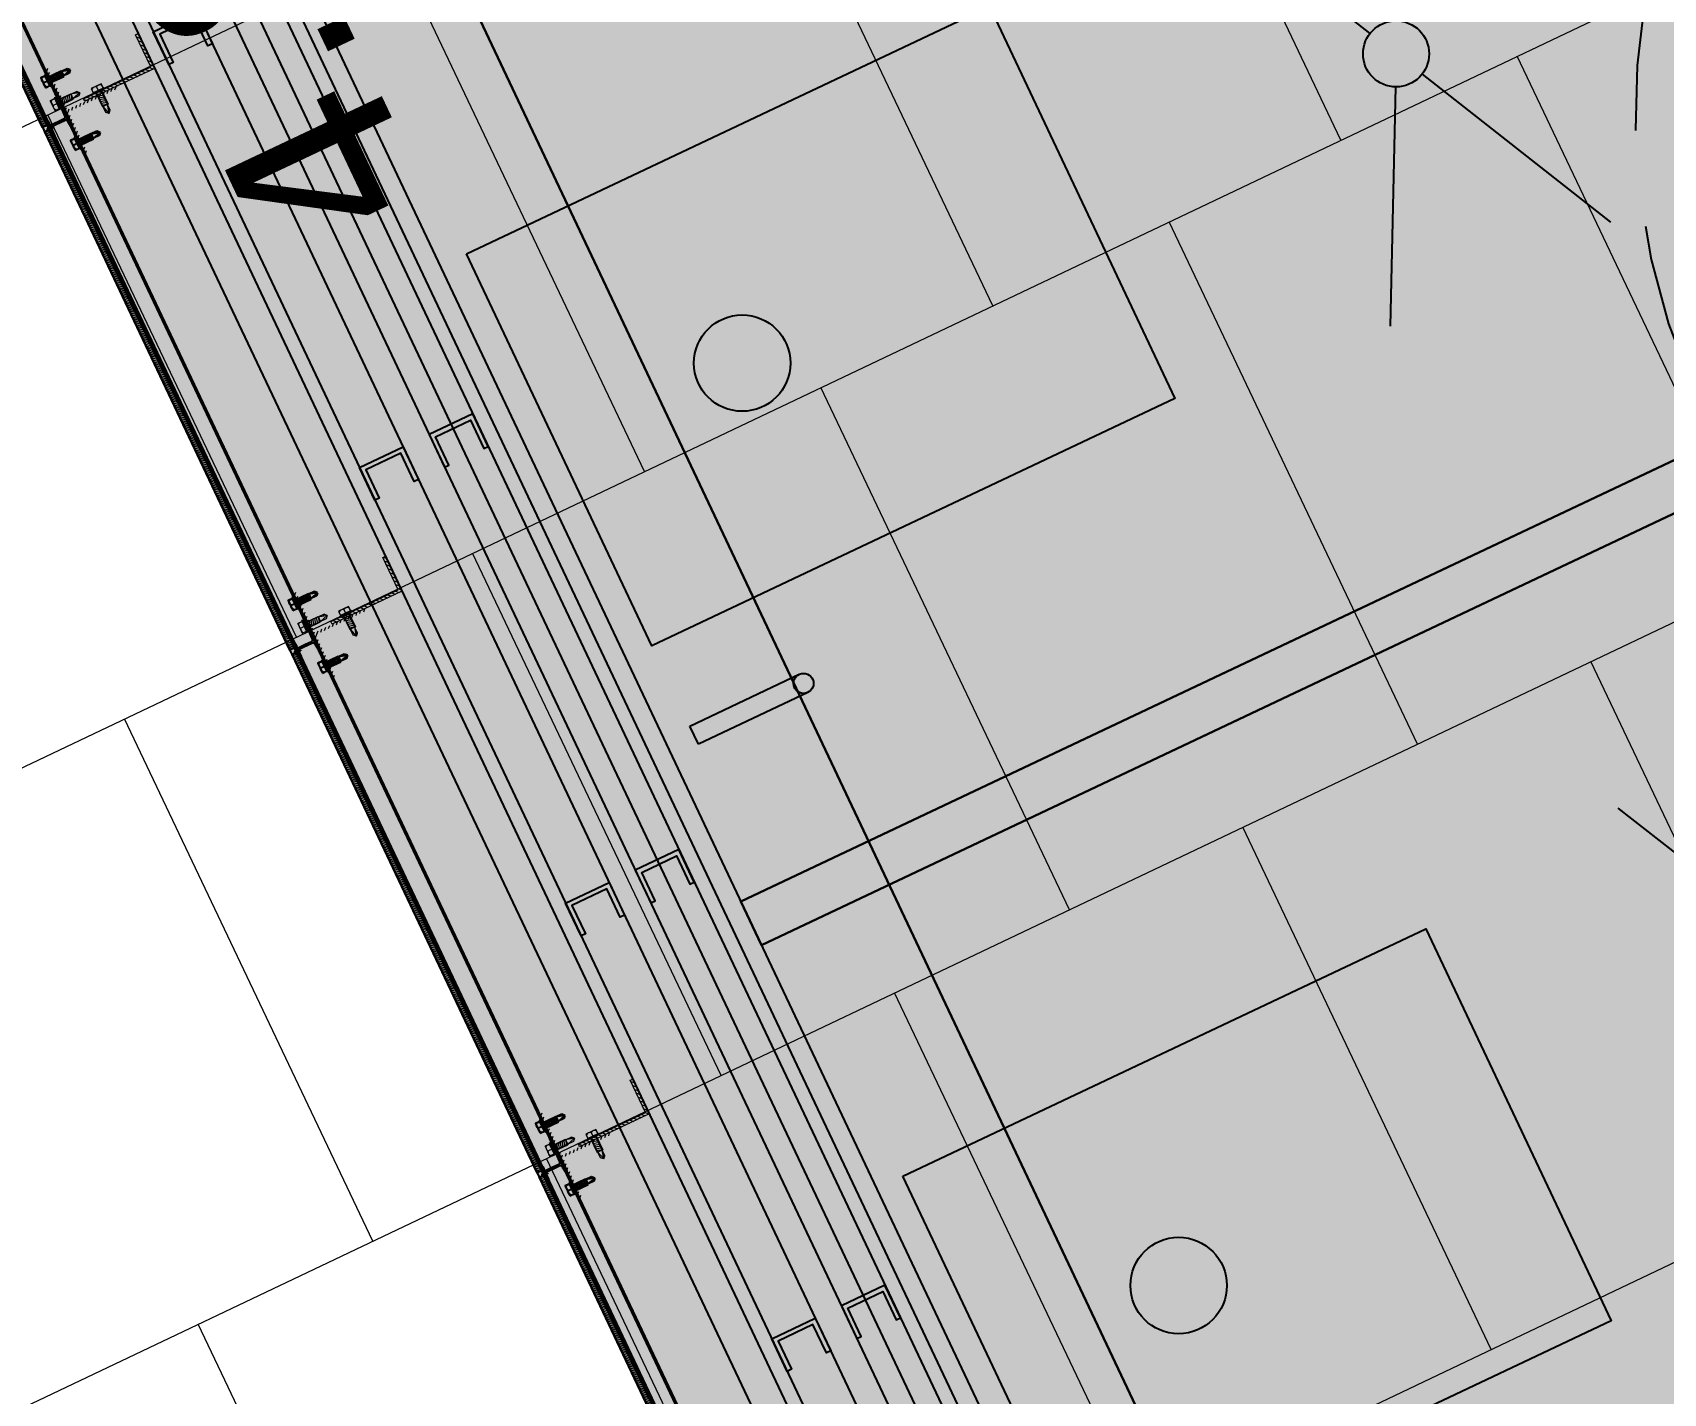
# Model space of a CAD drawing. Header units: metres. Extents: x 678805 to 1359287, y 2747329 to 5497370.
# Drawn here: x 679663.122 to 679664.813, y 2748562.29 to 2748563.702 of the extents above; entities that cross this region are included whole.
import ezdxf

# ---------------------------------------------------------------- set-up
doc = ezdxf.new("R2010")
doc.units = ezdxf.units.M
doc.linetypes.add('XREF_MON_BUILDINGS$0$DASHED2', pattern=[9.524999999999999, 6.35, -3.175])
doc.linetypes.add('XREF_MON_BUILDINGS$0$Hidden', pattern=[0.004, 0.002, -0.002])
for name, color, linetype in [('00_XREF_MON_HSC_PAVEMENT', 7, 'Continuous'), ('00_XREF_TWQ_BUILDINGS', 7, 'Continuous'), ('XREF_MON_BUILDINGS$0$00-Modulos DEFINIDOS', 7, 'Continuous'), ('XREF_MON_BUILDINGS$0$00-Modulos ROOFS', 2, 'Continuous'), ('XREF_MON_BUILDINGS$0$02-L-01_Structure t2', 7, 'Continuous'), ('XREF_MON_BUILDINGS$0$02-L-01_Struture aux', 4, 'Continuous'), ('XREF_MON_BUILDINGS$0$02-L-06_Doors & Windows', 6, 'Continuous'), ('XREF_MON_BUILDINGS$0$02-L-Insulation', 252, 'Continuous'), ('XREF_MON_BUILDINGS$0$02-L-INT Panel', 5, 'Continuous'), ('XREF_MON_BUILDINGS$0$02-L-panel', 5, 'Continuous'), ('XREF_MON_BUILDINGS$0$02-L-panel lines', 7, 'Continuous'), ('XREF_MON_BUILDINGS$0$02-L-Projection 2', 8, 'Continuous'), ('XREF_MON_BUILDINGS$0$02_L_Furniture', 7, 'Continuous'), ('XREF_MON_BUILDINGS$0$COTAUX', 7, 'Continuous')]:
    doc.layers.add(name, color=color, linetype=linetype)
doc.layers.add('XREF_MON_BUILDINGS$0$0-WIPEOUTS', color=7, linetype='Continuous', true_color=0xffffff)
doc.layers.add('XREF_MON_BUILDINGS$0$02-L-06_Walls HATCH 01', color=9, linetype='Continuous', true_color=0x808080)
doc.layers.add('XREF_MON_BUILDINGS$0$00_AUX', color=3, linetype='Continuous', plot=False)
for name, color, linetype, lineweight in [('XREF_MON_BUILDINGS$0$02-H-251', 251, 'Continuous', 0), ('XREF_MON_BUILDINGS$0$02-H-254', 254, 'Continuous', 0), ('XREF_MON_BUILDINGS$0$02-L-01_Structure L', 7, 'Continuous', 5), ('XREF_MON_BUILDINGS$0$02-L-01_Structure T', 8, 'Continuous', 5)]:
    doc.layers.add(name, color=color, linetype=linetype, lineweight=lineweight)
for name, color, linetype, lineweight, true_color in [('XREF_MON_BUILDINGS$0$02-KH-01 Water_Toilets', 7, 'Continuous', 30, 0x3877ff), ('XREF_MON_HSC_PAVEMENT$0$02-L-Joints-Paviment_07_Precast Concrete Blocks 60X40', 7, 'Continuous', 5, 0x999999), ('XREF_MON_HSC_PAVEMENT$0$03-TR-Pavement_07_Precast Concrete Blocks 60X40', 7, 'Continuous', 5, 0x999999)]:
    doc.layers.add(name, color=color, linetype=linetype, lineweight=lineweight, true_color=true_color)
doc.layers.get('XREF_MON_BUILDINGS$0$02-KH-01 Water_Toilets').off()
doc.styles.add('XREF_MON_BUILDINGS$0$E100', font='verdana.ttf', dxfattribs={"height": 0.18})
doc.linetypes.add('XREF_MON_BUILDINGS$0$BATTING', pattern='A,0.0001,-0.1,[134,ltypeshp.shx,S=0.1,R=0,X=-0.1,Y=0],-0.2,[134,ltypeshp.shx,S=0.1,R=180,X=0.1,Y=0],-0.1', length=0.4001)
doc.dimstyles.new('XREF_MON_BUILDINGS$0$E100', dxfattribs={"dimscale": 0.03, "dimtxt": 12, "dimasz": 0.5, "dimexe": 0.1, "dimexo": 1, "dimgap": 4, "dimtad": 1, "dimzin": 0, "dimdsep": 46, "dimtxsty": 'XREF_MON_BUILDINGS$0$E100', "dimblk1": 'XREF_MON_BUILDINGS$0$LINCOT200', "dimblk2": 'XREF_MON_BUILDINGS$0$LINCOT200', "dimsah": 1, "dimcen": 0.1, "dimdle": 0.1, "dimse1": 1, "dimse2": 1, "dimclrt": 256, "dimadec": 0, "dimazin": 0, "dimtfac": 0.01538461538461539, "dimtofl": 0, "dimtmove": 0, "dimatfit": 3, "dimldrblk": 'XREF_MON_BUILDINGS$0$LINCOT200', "dimfxl": 1, "dimtolj": 1, "dimtzin": 0, "dimarcsym": 0})

# ---------------------------------------------------------------- blocks, each defined once
blk = doc.blocks.new('XREF_MON_BUILDINGS$0$LINCOT200')
for p, q in [((0, -9.999961704014428), (0, 10.00003829598555)), ((3.694822225952521e-13, 3.829598557558711e-05), (10.00000000000051, 3.829598557558711e-05))]:
    blk.add_line(p, q)
at = {"const_width": 1.875}
blk.add_lwpolyline([(3.535533801624467, -3.535495714255788), (-3.535533950636761, 3.535572157214077)], dxfattribs=at)
at = {"layer": 'XREF_MON_BUILDINGS$0$COTAUX'}
blk.add_line((0, 0), (-1.249999999999915, 0), dxfattribs=at)
blk = doc.blocks.new('*D90')
at = {"layer": 'DEFPOINTS', "color": 0, "transparency": 16777216}
for p in [(119.6986085125246, -56.82058442011478), (120.1565622668715, -56.82058442011478), (119.6986085111276, -61.62058442039418)]:
    blk.add_point(p, dxfattribs=at)
at = {"layer": 'XREF_MON_BUILDINGS$0$00_AUX', "color": 0, "lineweight": -2, "transparency": 16777216}
blk.add_line((120.1565622668715, -61.60558442039406), (120.1565622668715, -56.83558442011466), dxfattribs=at)
at = {"layer": 'XREF_MON_BUILDINGS$0$00_AUX', "color": 0, "lineweight": -2, "transparency": 16777216, "xscale": 0.015, "yscale": 0.015, "zscale": 0.015}
for p, rotation in [((120.1565622668715, -56.82058442011466), 90.00000000000006), ((120.1565622668715, -61.62058442039406), 270.0000000000001)]:
    blk.add_blockref('XREF_MON_BUILDINGS$0$LINCOT200', p, dxfattribs=dict(at, rotation=rotation))
at = {"layer": 'XREF_MON_BUILDINGS$0$00_AUX', "transparency": 16777216, "insert": (119.9424521258373, -59.22058442025437), "char_height": 0.18, "attachment_point": 5, "rotation": 90.00000000000006, "style": 'XREF_MON_BUILDINGS$0$E100'}
blk.add_mtext('\\A1;4.80', dxfattribs=at)
blk = doc.blocks.new('XREF_MON_BUILDINGS$0$AUTORROSCANTE')
at = {"layer": 'XREF_MON_BUILDINGS$0$02-L-01_Structure t2', "color": 0}
for p, q in [((-31.20000000000002, 5.629165124598842), (-26.19999999999959, 5.62916512459816)), ((-31.19999999999999, -3.410605131648481e-13), (-26.19999999999976, 0)), ((-2.365309734828713, 2.5), (-25, 2.5)), ((0, 0), (-8.999999999999972, 2.5)), ((0, 0), (-3.600692283157343, -1.09366380576239)), ((0, 0), (-2.365309734828713, 2.5)), ((0, 0), (-2.365309734828713, -2.5)), ((-31.20000000000002, -5.629165124598899), (-26.19999999999948, -5.629165124599581)), ((-2.365309734828713, -2.5), (-25, -2.5)), ((-3.600692283157343, -1.09366380576239), (-2.365309734828713, -2.5))]:
    blk.add_line(p, q, dxfattribs=at)
at = {"layer": 'XREF_MON_BUILDINGS$0$02-L-01_Structure t2', "color": 253}
for p, q in [((-25, 3.149999999999977), (-8.999999999999943, 3.150000000000034)), ((-23.47427264461649, -3.14999999999992), (-25, 2.662522019210144)), ((-21.40651940967126, -3.14999999999992), (-23.06020473028568, 3.149999999999864)), ((-19.338766174726, -3.14999999999992), (-20.99245149534045, 3.14999999999992)), ((-17.27101293978083, -3.14999999999992), (-18.92469826039516, 3.150000000000034)), ((-15.20325970483566, -3.14999999999992), (-16.85694502544993, 3.150000000000034)), ((-13.1355064698904, -3.14999999999992), (-14.78919179050473, 3.149999999999977)), ((-11.06775323494514, -3.14999999999992), (-12.72143855555953, 3.149999999999977)), ((-9, -3.14999999999992), (-10.65368532061433, 3.150000000000034)), ((-9, -3.14999999999992), (-8.999999999999972, 3.150000000000034)), ((-25, -3.149999999999977), (-9, -3.149999999999977)), ((-3.600692283157343, -1.09366380576239), (-9, -2.5))]:
    blk.add_line(p, q, dxfattribs=at)
at = {"layer": 'XREF_MON_BUILDINGS$0$02-L-01_Structure t2', "color": 0}
for points in [[(-31.20000000000002, 5.629165124598842), (-26.19999999999996, 5.629165124598842), (-26.19999999999996, -5.629165124599581), (-31.20000000000002, -5.629165124599581)], [(-26.19999999999951, 6.5), (-25, 6.5), (-25, -6.500000000000057), (-26.19999999999951, -6.500000000000057)]]:
    blk.add_lwpolyline(points, close=True, dxfattribs=at)
for centre, start, end in [((-26.98608579049073, 2.367525475711773), 129.2840388374925, 214.1828116507075), ((-26.98608579049073, -2.366719793068796), 145.8304296466695, 230.7332658614822)]:
    blk.add_arc(centre, 4.213914209509284, start, end, dxfattribs=at)
blk = doc.blocks.new('XREF_MON_BUILDINGS$0$ULMA_Montante VV')
at = {"layer": 'XREF_MON_BUILDINGS$0$02-H-251', "ltscale": 125}
h = blk.add_hatch(dxfattribs=at)
h.set_pattern_fill('ANSI31', color=256, scale=0.001, angle=450, style=0)
h.set_pattern_definition([(134.9999999999999, (-0.05125000000043656, -0.00250000000005457), (-0.002245064030267289, -0.002245064030267287), [])])
edge = h.paths.add_edge_path()
edge.add_line((-0.05095000000073924, -0.00250000000005457), (0.04844999999841093, -0.00250000000005457))
edge.add_arc((0.04844999999841093, -0.002200000000129876), 0.0003, 270, 360)
edge.add_line((0.04874999999992724, -0.002200000000129876), (0.04874999999992724, -0.0003000000001520675))
edge.add_arc((0.04844999999841093, -0.0003000000001520675), 0.0003, 0, 90)
edge.add_line((0.04844999999841093, 0), (0, 0))
edge.add_line((0, 0), (0, 0.05719999999996617))
edge.add_arc((-0.0003000000015163096, 0.05719999999996617), 0.0003, 0, 90)
edge.add_line((-0.0003000000015163096, 0.05749999999989086), (-0.002200000000811997, 0.05749999999989086))
edge.add_arc((-0.002200000000811997, 0.05719999999996617), 0.0003, 90, 180)
edge.add_line((-0.002500000000509317, 0.05719999999996617), (-0.002500000000509317, 0))
edge.add_line((-0.002500000000509317, 0), (-0.05095000000073924, 0))
edge.add_arc((-0.05095000000073924, -0.0003000000001520675), 0.0003, 90, 180)
edge.add_line((-0.05125000000043656, -0.0003000000001520675), (-0.05125000000043656, -0.002200000000129876))
edge.add_arc((-0.05095000000073924, -0.002200000000129876), 0.0003, 180, 270)
blk = doc.blocks.new('XREF_MON_BUILDINGS$0$ULMA_Autotaladrante')
at = {"layer": 'XREF_MON_BUILDINGS$0$02-L-01_Structure T', "color": 252}
for p, q in [((-0.02500000000509317, 2.273736754432321e-13), (-0.02263469026956955, 0.00250000000005457)), ((-0.02500000000509317, 2.273736754432321e-13), (-0.01600000000325963, 0.00250000000005457)), ((-0.02500000000509317, 2.273736754432321e-13), (-0.02263469026956955, -0.002499999999599822)), ((-0.02500000000509317, 2.273736754432321e-13), (-0.02139930772136722, -0.001093663805477263)), ((-0.02263469026956955, 0.00250000000005457), (0, 0.00250000000005457)), ((0, 0.003150000000232467), (-0.01600000000325963, 0.003150000000232467)), ((-0.01600000000325963, -0.003149999999777719), (-0.01600000000325963, 0.003150000000232467)), ((-0.01600000000325963, -0.003149999999777719), (-0.01434631468237058, 0.003150000000232467)), ((-0.01393224676803584, -0.003149999999777719), (-0.01227856144714679, 0.003150000000232467)), ((-0.0118644935323573, -0.003149999999777719), (-0.01021080821146825, 0.003150000000232467)), ((-0.00979674029713351, -0.003149999999777719), (-0.008143054976244457, 0.003150000000232467)), ((-0.00772898706190972, -0.003149999999777719), (-0.006075301741020667, 0.003150000000232467)), ((-0.005661233826231182, -0.003149999999777719), (-0.004007548505342129, 0.003150000000232467)), ((-0.003593480591007392, -0.003149999999777719), (-0.001939795270118339, 0.003150000000232467)), ((-0.001525727355783602, -0.003149999999777719), (0, 0.002662522019363678)), ((0.006200000001172157, 0.005629165124673818), (0.001200000000153523, 0.005629165124673818)), ((0.006200000001172157, 2.273736754432321e-13), (0.001200000000153523, 2.273736754432321e-13)), ((-0.02139930772136722, -0.001093663805477263), (-0.02263469026956955, -0.002499999999599822)), ((-0.02263469026956955, -0.002499999999599822), (0, -0.002499999999599822)), ((-0.02139930772136722, -0.001093663805477263), (-0.01600000000325963, -0.002499999999599822)), ((0, -0.003149999999777719), (-0.01600000000325963, -0.003149999999777719)), ((0.006200000001172157, -0.005629165124219071), (0.001200000000153523, -0.005629165124219071))]:
    blk.add_line(p, q, dxfattribs=at)
for points in [[(0.001200000000153523, 0.006499999999959982), (0, 0.006499999999959982), (0, -0.006499999999732609), (0.001200000000153523, -0.006499999999732609)], [(0.006200000001172157, 0.005629165124673818), (0.001200000000153523, 0.005629165124673818), (0.001200000000153523, -0.005629165124219071), (0.006200000001172157, -0.005629165124219071)]]:
    blk.add_lwpolyline(points, close=True, dxfattribs=at)
for centre, start, end in [((0.001986085791031655, 0.002367525475847287), 325.8171883654993, 50.71596115511253), ((0.001986085791031655, -0.002366719792689764), 309.2667341381091, 34.16957033823044)]:
    blk.add_arc(centre, 0.004213914210367771, start, end, dxfattribs=at)
blk = doc.blocks.new('XREF_MON_BUILDINGS$0$ULMA_Escuadra40x80_Seccion')
at = {"layer": 'XREF_MON_BUILDINGS$0$02-H-251', "ltscale": 125}
h = blk.add_hatch(dxfattribs=at)
h.set_pattern_fill('ANSI31', color=256, scale=0.001, angle=360, style=0)
h.set_pattern_definition([(45, (0, 0), (-0.002245064030267288, 0.002245064030267289), [])])
h.paths.add_polyline_path([(0, 0.0799999999994725), (0.002999999989697244, 0.0799999999994725), (0.002999999989697244, 0.002999999999701686), (0.03999999999359716, 0.002999999999701686), (0.03999999999359716, 0), (0, 0)])
at = {"layer": 'XREF_MON_BUILDINGS$0$02-L-01_Structure L', "linetype": 'Continuous'}
blk.add_lwpolyline([(0, 0.0799999999994725), (0.002999999989697244, 0.0799999999994725), (0.002999999989697244, 0.002999999999701686), (0.03999999999359716, 0.002999999999701686), (0.03999999999359716, 0), (0, 0)], close=True, dxfattribs=at)
blk = doc.blocks.new('XREF_MON_BUILDINGS$0$Door 70cm')
at = {"layer": 'XREF_MON_BUILDINGS$0$02-L-06_Doors & Windows', "linetype": 'Continuous'}
blk.add_lwpolyline([(-150.6701453510832, -157.4291121601533), (-150.6701453510832, -158.1291121601533), (-150.6401453510832, -158.1291121601533), (-150.6401453510832, -157.4291121601533), (-150.6701453510832, -157.4291121601533)], dxfattribs=at)
at = {"layer": 'XREF_MON_BUILDINGS$0$02-L-06_Doors & Windows', "color": 8, "linetype": 'Continuous'}
blk.add_lwpolyline([(-150.6401453510832, -158.1291121601533), (-149.9551453510832, -158.1291121601533)], dxfattribs=at)
at = {"layer": 'XREF_MON_BUILDINGS$0$02-L-Projection 2', "linetype": 'XREF_MON_BUILDINGS$0$DASHED2', "ltscale": 0.02}
blk.add_arc((-150.6595386816637, -158.1333921167722), 0.7044063331592858, 0.3481299756714386, 88.42236453440704, dxfattribs=at)
blk = doc.blocks.new('XREF_MON_BUILDINGS$0$desague')
at = {"linetype": 'Continuous'}
for p, q in [((-0.04090263425324991, 0.02045131712662318), (-0.3371916059736151, 0.1685958029868022)), ((0.04090263425324991, 0.02045131712662318), (0.3371916059736151, 0.1685958029868022)), ((-0.04090263425324991, -0.02045131712662318), (-0.3371916059736151, -0.1685958029868022)), ((0.04090263425324991, -0.02045131712662318), (0.3371916059736151, -0.1685958029868022))]:
    blk.add_line(p, q, dxfattribs=at)
blk.add_circle((0, 0), 0.04573053532453741, dxfattribs=at)
blk = doc.blocks.new('XREF_MON_BUILDINGS$0$A$C56BF4A3E')
at = {"layer": 'XREF_MON_BUILDINGS$0$02-H-251', "linetype": 'XREF_MON_BUILDINGS$0$Hidden', "ltscale": 125}
h = blk.add_hatch(dxfattribs=at)
h.set_pattern_fill('ANSI31', color=256, scale=0.001, angle=540, style=0)
h.set_pattern_definition([(225, (257.9577627696839, 176.9276109414592), (0.002245064030267287, -0.002245064030267289), [])])
edge = h.paths.add_edge_path()
edge.add_line((1.23093284191317, 4.79246847228481), (1.228932841913217, 4.79246847228481))
edge.add_line((1.228932841913217, 4.79246847228481), (1.222061347281066, 4.792713882807249))
edge.add_line((1.222061347281066, 4.792713882807249), (1.221182514262079, 4.793657966255552))
edge.add_arc((1.220962929688437, 4.793453558293578), 0.0003, 402.95, 492.9500000000114)
edge.add_line((1.220758521726236, 4.79367314286722), (1.219814251757395, 4.792794136218646))
edge.add_line((1.219814251757395, 4.792794136218646), (1.21806393322198, 4.792856647595755))
edge.add_line((1.21806393322198, 4.792856647595755), (1.2171850641795, 4.793800769742148))
edge.add_arc((1.21696547960563, 4.793596361779265), 0.0003, 402.9500000000148, 492.9500000000114)
edge.add_line((1.216761071643429, 4.793815946352908), (1.215816762970132, 4.79293690367561))
edge.add_line((1.215816762970132, 4.79293690367561), (1.202861458852237, 4.793399593108944))
edge.add_arc((1.20293284191315, 4.795398318817234), 0.002, 540, 627.9545915111137, ccw=False)
edge.add_line((1.200932841913197, 4.795398318817234), (1.200932841913197, 4.802127673297065))
edge.add_line((1.200932841913197, 4.802127673297065), (1.200932841913197, 4.811468472285043))
edge.add_line((1.200932841913197, 4.811468472285043), (1.206082841913155, 4.811468472285043))
edge.add_line((1.206082841913155, 4.811468472285043), (1.206082841913155, 4.812468472285246))
edge.add_line((1.206082841913155, 4.812468472285246), (1.200765448070694, 4.812468472285246))
edge.add_arc((1.200765448070694, 4.812768472284944), 0.0003, 209.9999999999957, 270, ccw=False)
edge.add_line((1.200505640449489, 4.812618472285095), (1.198842649534424, 4.815498857042286))
edge.add_arc((1.198582841913218, 4.815348857042437), 0.0003, 390.0000000000144, 569.9999999999957)
edge.add_line((1.198323034292013, 4.815198857042589), (1.19963961504585, 4.812918472284792))
edge.add_arc((1.199379807424645, 4.812768472284944), 0.0003, 270, 389.9999999999957, ccw=False)
edge.add_line((1.199379807424645, 4.812468472285246), (1.191632841913258, 4.812468472285246))
edge.add_line((1.191632841913258, 4.812468472285246), (1.191632841913258, 4.811468472285043))
edge.add_line((1.191632841913258, 4.811468472285043), (1.197632841913116, 4.811468472285043))
edge.add_line((1.197632841913116, 4.811468472285043), (1.197632841913116, 4.809718472284686))
edge.add_arc((1.197882841913167, 4.809718472284686), 0.0002500000000000272, 540, 720)
edge.add_line((1.198132841913218, 4.809718472284686), (1.198132841913218, 4.811468472285043))
edge.add_line((1.198132841913218, 4.811468472285043), (1.199132841913194, 4.811468472285043))
edge.add_line((1.199132841913194, 4.811468472285043), (1.199132841913194, 4.795224049443306))
edge.add_arc((1.197132841913241, 4.795224049443306), 0.002, 277.44741685019784, 360, ccw=False)
edge.add_line((1.197392074392734, 4.793240920975251), (1.191482841913182, 4.79246847228481))
edge.add_line((1.191482841913182, 4.79246847228481), (1.191482841913182, 4.790668472284807))
edge.add_line((1.191482841913182, 4.790668472284807), (1.23093284191317, 4.790668472284807))
edge.add_line((1.23093284191317, 4.790668472284807), (1.23093284191317, 4.79246847228481))
h = blk.add_hatch(dxfattribs=at)
h.set_pattern_fill('ANSI31', color=256, scale=0.001, angle=540, style=0)
h.set_pattern_definition([(225, (258.5577627696838, 176.9276109414592), (0.002245064030267287, -0.002245064030267289), [])])
edge = h.paths.add_edge_path()
edge.add_line((1.830932841913167, 4.79246847228481), (1.828932841913215, 4.79246847228481))
edge.add_line((1.828932841913215, 4.79246847228481), (1.822061347281064, 4.792713882807249))
edge.add_line((1.822061347281064, 4.792713882807249), (1.821182514262077, 4.793657966255552))
edge.add_arc((1.820962929688434, 4.793453558293578), 0.0003, 402.95, 492.9500000000114)
edge.add_line((1.820758521726233, 4.79367314286722), (1.819814251757393, 4.792794136218646))
edge.add_line((1.819814251757393, 4.792794136218646), (1.818063933221978, 4.792856647595755))
edge.add_line((1.818063933221978, 4.792856647595755), (1.817185064179498, 4.793800769742148))
edge.add_arc((1.816965479605628, 4.793596361779265), 0.0003, 402.9500000000148, 492.9500000000114)
edge.add_line((1.816761071643427, 4.793815946352908), (1.81581676297013, 4.79293690367561))
edge.add_line((1.81581676297013, 4.79293690367561), (1.802861458852234, 4.793399593108944))
edge.add_arc((1.802932841913147, 4.795398318817234), 0.002, 540, 627.9545915111137, ccw=False)
edge.add_line((1.800932841913195, 4.795398318817234), (1.800932841913195, 4.802127673297065))
edge.add_line((1.800932841913195, 4.802127673297065), (1.800932841913195, 4.811468472285043))
edge.add_line((1.800932841913195, 4.811468472285043), (1.806082841913152, 4.811468472285043))
edge.add_line((1.806082841913152, 4.811468472285043), (1.806082841913152, 4.812468472285246))
edge.add_line((1.806082841913152, 4.812468472285246), (1.800765448070692, 4.812468472285246))
edge.add_arc((1.800765448070692, 4.812768472284944), 0.0003, 209.9999999999957, 270, ccw=False)
edge.add_line((1.800505640449487, 4.812618472285095), (1.798842649534421, 4.815498857042286))
edge.add_arc((1.798582841913216, 4.815348857042437), 0.0003, 390.0000000000144, 569.9999999999957)
edge.add_line((1.798323034292011, 4.815198857042589), (1.799639615045848, 4.812918472284792))
edge.add_arc((1.799379807424643, 4.812768472284944), 0.0003, 270, 389.9999999999957, ccw=False)
edge.add_line((1.799379807424643, 4.812468472285246), (1.791632841913255, 4.812468472285246))
edge.add_line((1.791632841913255, 4.812468472285246), (1.791632841913255, 4.811468472285043))
edge.add_line((1.791632841913255, 4.811468472285043), (1.797632841913114, 4.811468472285043))
edge.add_line((1.797632841913114, 4.811468472285043), (1.797632841913114, 4.809718472284686))
edge.add_arc((1.797882841913164, 4.809718472284686), 0.0002500000000000272, 540, 720)
edge.add_line((1.798132841913215, 4.809718472284686), (1.798132841913215, 4.811468472285043))
edge.add_line((1.798132841913215, 4.811468472285043), (1.799132841913192, 4.811468472285043))
edge.add_line((1.799132841913192, 4.811468472285043), (1.799132841913192, 4.795224049443306))
edge.add_arc((1.797132841913239, 4.795224049443306), 0.002, 277.44741685019784, 360, ccw=False)
edge.add_line((1.797392074392732, 4.793240920975251), (1.791482841913179, 4.79246847228481))
edge.add_line((1.791482841913179, 4.79246847228481), (1.791482841913179, 4.790668472284807))
edge.add_line((1.791482841913179, 4.790668472284807), (1.830932841913167, 4.790668472284807))
edge.add_line((1.830932841913167, 4.790668472284807), (1.830932841913167, 4.79246847228481))
h = blk.add_hatch(dxfattribs=at)
h.set_pattern_fill('ANSI31', color=256, scale=0.001, angle=540, style=0)
h.set_pattern_definition([(225, (259.1577627696839, 176.9276109414592), (0.002245064030267287, -0.002245064030267289), [])])
edge = h.paths.add_edge_path()
edge.add_line((2.430932841913169, 4.79246847228481), (2.428932841913216, 4.79246847228481))
edge.add_line((2.428932841913216, 4.79246847228481), (2.422061347281065, 4.792713882807249))
edge.add_line((2.422061347281065, 4.792713882807249), (2.421182514262078, 4.793657966255552))
edge.add_arc((2.420962929688436, 4.793453558293578), 0.0003, 402.95, 492.9500000000114)
edge.add_line((2.420758521726235, 4.79367314286722), (2.419814251757394, 4.792794136218646))
edge.add_line((2.419814251757394, 4.792794136218646), (2.41806393322198, 4.792856647595755))
edge.add_line((2.41806393322198, 4.792856647595755), (2.417185064179499, 4.793800769742148))
edge.add_arc((2.416965479605629, 4.793596361779265), 0.0003, 402.9500000000148, 492.9500000000114)
edge.add_line((2.416761071643428, 4.793815946352908), (2.415816762970131, 4.79293690367561))
edge.add_line((2.415816762970131, 4.79293690367561), (2.402861458852236, 4.793399593108944))
edge.add_arc((2.402932841913149, 4.795398318817234), 0.002, 540, 627.9545915111137, ccw=False)
edge.add_line((2.400932841913196, 4.795398318817234), (2.400932841913196, 4.802127673297065))
edge.add_line((2.400932841913196, 4.802127673297065), (2.400932841913196, 4.811468472285043))
edge.add_line((2.400932841913196, 4.811468472285043), (2.406082841913154, 4.811468472285043))
edge.add_line((2.406082841913154, 4.811468472285043), (2.406082841913154, 4.812468472285246))
edge.add_line((2.406082841913154, 4.812468472285246), (2.400765448070693, 4.812468472285246))
edge.add_arc((2.400765448070693, 4.812768472284944), 0.0003, 209.9999999999957, 270, ccw=False)
edge.add_line((2.400505640449488, 4.812618472285095), (2.398842649534423, 4.815498857042286))
edge.add_arc((2.398582841913218, 4.815348857042437), 0.0003, 390.0000000000144, 569.9999999999957)
edge.add_line((2.398323034292012, 4.815198857042589), (2.399639615045849, 4.812918472284792))
edge.add_arc((2.399379807424644, 4.812768472284944), 0.0003, 270, 389.9999999999957, ccw=False)
edge.add_line((2.399379807424644, 4.812468472285246), (2.391632841913257, 4.812468472285246))
edge.add_line((2.391632841913257, 4.812468472285246), (2.391632841913257, 4.811468472285043))
edge.add_line((2.391632841913257, 4.811468472285043), (2.397632841913115, 4.811468472285043))
edge.add_line((2.397632841913115, 4.811468472285043), (2.397632841913115, 4.809718472284686))
edge.add_arc((2.397882841913166, 4.809718472284686), 0.0002500000000000272, 540, 720)
edge.add_line((2.398132841913217, 4.809718472284686), (2.398132841913217, 4.811468472285043))
edge.add_line((2.398132841913217, 4.811468472285043), (2.399132841913193, 4.811468472285043))
edge.add_line((2.399132841913193, 4.811468472285043), (2.399132841913193, 4.795224049443306))
edge.add_arc((2.39713284191324, 4.795224049443306), 0.002, 277.44741685019784, 360, ccw=False)
edge.add_line((2.397392074392734, 4.793240920975251), (2.391482841913181, 4.79246847228481))
edge.add_line((2.391482841913181, 4.79246847228481), (2.391482841913181, 4.790668472284807))
edge.add_line((2.391482841913181, 4.790668472284807), (2.430932841913169, 4.790668472284807))
edge.add_line((2.430932841913169, 4.790668472284807), (2.430932841913169, 4.79246847228481))
at = {"layer": 'XREF_MON_BUILDINGS$0$02-H-254', "ltscale": 125}
h = blk.add_hatch(dxfattribs=at)
h.set_pattern_fill('ANSI31', color=256, scale=0.0005, angle=180, style=0)
h.set_pattern_definition([(225, (258.1005209842195, 176.8003073921452), (0.001122532015133644, -0.001122532015133644), [])])
h.paths.add_polyline_path([(1.197432841893644, 4.81936208958404), (0.6025633784379067, 4.81936208958404), (0.6025633784379067, 4.814429901417988), (1.197432841893644, 4.814431629555948)])
h = blk.add_hatch(dxfattribs=at)
h.set_pattern_fill('ANSI31', color=256, scale=0.0005, angle=180, style=0)
h.set_pattern_definition([(225, (258.7005209842195, 176.8003073921452), (0.001122532015133644, -0.001122532015133644), [])])
h.paths.add_polyline_path([(1.797432841893642, 4.81936208958404), (1.202563378437908, 4.81936208958404), (1.202563378437908, 4.814429901417988), (1.797432841893642, 4.814431629555948)])
h = blk.add_hatch(dxfattribs=at)
h.set_pattern_fill('ANSI31', color=256, scale=0.0005, angle=180, style=0)
h.set_pattern_definition([(225, (259.3005209842195, 176.8003073921452), (0.001122532015133644, -0.001122532015133644), [])])
h.paths.add_polyline_path([(2.397432841893643, 4.81936208958404), (1.802563378437906, 4.81936208958404), (1.802563378437906, 4.814429901417988), (2.397432841893643, 4.814431629555948)])
h = blk.add_hatch(dxfattribs=at)
h.set_pattern_fill('ANSI31', color=256, scale=0.0005, angle=180, style=0)
h.set_pattern_definition([(225, (259.9005209842195, 176.8003073921452), (0.001122532015133644, -0.001122532015133644), [])])
h.paths.add_polyline_path([(2.997432841893644, 4.81936208958404), (2.402563378437907, 4.81936208958404), (2.402563378437907, 4.814429901417988), (2.997432841893644, 4.814431629555948)])
at = {"layer": 'XREF_MON_BUILDINGS$0$02-L-06_Walls HATCH 01', "linetype": 'Continuous'}
h = blk.add_hatch(color=256, dxfattribs=at)
h.dxf.hatch_style = 1
h.paths.add_polyline_path([(1.366862198337767, 4.508097383963928), (1.316862198403978, 4.508097383963928), (1.316881947270641, 2.687228915221262), (1.316851940939266, 2.687202552530557), (1.316833487194438, 2.637153174536003), (1.316902999208551, 2.637179537582178), (1.366881947060239, 2.637130482305714)])
h = blk.add_hatch(color=256, dxfattribs=at)
h.dxf.hatch_style = 1
h.paths.add_polyline_path([(1.316862198403978, 4.508097383963928), (1.366862198337767, 4.508097383963928), (1.366842449471104, 2.687228915221262), (1.366872455799845, 2.687202802122464), (1.366890909544672, 2.637153424127909), (1.366821397533194, 2.637179537582178), (1.316842449681506, 2.637130482305714)])
at = {"linetype": 'Continuous'}
for p, q in [((1.533263555415488, 4.35245763025771), (1.533263555415488, 4.477907246932674)), ((1.533263555415488, 4.477907246932674), (1.554016146051124, 4.477907246932674)), ((1.554016146051124, 4.477907246932674), (1.554016146051124, 4.35245763025771))]:
    blk.add_line(p, q, dxfattribs=at)
blk.add_circle((1.543639850733307, 4.35245763025771), 0.01037629531781798, dxfattribs=at)
at = {"layer": 'XREF_MON_BUILDINGS$0$02-L-01_Struture aux', "linetype": 'XREF_MON_BUILDINGS$0$Hidden'}
for p, q in [((1.191632841913258, 4.811468472285043), (1.191632841913258, 4.812468472285246)), ((1.199379807424645, 4.812468472285246), (1.191632841913258, 4.812468472285246)), ((1.197432841913109, 4.811468472285043), (1.191632841913258, 4.811468472285043)), ((1.197432841913166, 4.809718472284686), (1.197432841913109, 4.811468472285043)), ((1.199132841913194, 4.811468472285043), (1.197932841913211, 4.811468472285043)), ((1.197932841913211, 4.809718472284686), (1.197932841913211, 4.811468472285043)), ((1.198323034292013, 4.815198857042589), (1.19963961504585, 4.812918472284792)), ((1.198842649534424, 4.815498857042286), (1.200505640449489, 4.812618472285095)), ((1.199132841913194, 4.795224049443306), (1.199132841913194, 4.811468472285043)), ((1.206082841913155, 4.812468472285246), (1.200765448070694, 4.812468472285246)), ((1.200932841913197, 4.802127673297065), (1.200932841913197, 4.811468472285043)), ((1.206082841913155, 4.811468472285043), (1.200932841913197, 4.811468472285043)), ((1.206082841913155, 4.811468472285043), (1.206082841913155, 4.812468472285246)), ((1.791632841913255, 4.811468472285043), (1.791632841913255, 4.812468472285246)), ((1.799379807424643, 4.812468472285246), (1.791632841913255, 4.812468472285246)), ((1.797432841913107, 4.811468472285043), (1.791632841913255, 4.811468472285043)), ((1.797432841913164, 4.809718472284686), (1.797432841913107, 4.811468472285043)), ((1.799132841913192, 4.811468472285043), (1.797932841913209, 4.811468472285043)), ((1.797932841913209, 4.809718472284686), (1.797932841913209, 4.811468472285043)), ((1.798323034292011, 4.815198857042589), (1.799639615045848, 4.812918472284792)), ((1.798842649534421, 4.815498857042286), (1.800505640449487, 4.812618472285095)), ((1.799132841913192, 4.795224049443306), (1.799132841913192, 4.811468472285043)), ((1.806082841913152, 4.812468472285246), (1.800765448070692, 4.812468472285246)), ((1.800932841913195, 4.802127673297065), (1.800932841913195, 4.811468472285043)), ((1.806082841913152, 4.811468472285043), (1.800932841913195, 4.811468472285043)), ((1.806082841913152, 4.811468472285043), (1.806082841913152, 4.812468472285246)), ((2.391632841913257, 4.811468472285043), (2.391632841913257, 4.812468472285246)), ((2.399379807424644, 4.812468472285246), (2.391632841913257, 4.812468472285246)), ((2.397432841913108, 4.811468472285043), (2.391632841913257, 4.811468472285043)), ((2.397432841913165, 4.809718472284686), (2.397432841913108, 4.811468472285043)), ((2.399132841913193, 4.811468472285043), (2.39793284191321, 4.811468472285043)), ((2.39793284191321, 4.809718472284686), (2.39793284191321, 4.811468472285043)), ((2.398323034292012, 4.815198857042589), (2.399639615045849, 4.812918472284792)), ((2.398842649534423, 4.815498857042286), (2.400505640449488, 4.812618472285095)), ((2.399132841913193, 4.795224049443306), (2.399132841913193, 4.811468472285043)), ((2.406082841913154, 4.812468472285246), (2.400765448070693, 4.812468472285246)), ((2.400932841913196, 4.802127673297065), (2.400932841913196, 4.811468472285043)), ((2.406082841913154, 4.811468472285043), (2.400932841913196, 4.811468472285043)), ((2.406082841913154, 4.811468472285043), (2.406082841913154, 4.812468472285246)), ((1.197392074392734, 4.793240920975251), (1.191482841913182, 4.79246847228481)), ((1.191482841913182, 4.790668472284807), (1.191482841913182, 4.79246847228481)), ((1.23093284191317, 4.790668472284807), (1.191482841913182, 4.790668472284807)), ((1.200932841913197, 4.795398318817234), (1.200932841913197, 4.802127673297065)), ((1.202861458852237, 4.793399593108944), (1.215816762970132, 4.79293690367561)), ((1.216761071643429, 4.793815946352908), (1.215816762970132, 4.79293690367561)), ((1.2171850641795, 4.793800769742148), (1.21806393322198, 4.792856647595755)), ((1.21806393322198, 4.792856647595755), (1.219814251757395, 4.792794136218646)), ((1.220758521726236, 4.79367314286722), (1.219814251757395, 4.792794136218646)), ((1.221182514262079, 4.793657966255552), (1.222061347281066, 4.792713882807249)), ((1.222061347281066, 4.792713882807249), (1.228932841913217, 4.79246847228481)), ((1.229682841913142, 4.79246847228481), (1.228932841913217, 4.79246847228481)), ((1.23093284191317, 4.79246847228481), (1.228932841913217, 4.79246847228481)), ((1.23093284191317, 4.790668472284807), (1.23093284191317, 4.79246847228481)), ((1.797392074392732, 4.793240920975251), (1.791482841913179, 4.79246847228481)), ((1.791482841913179, 4.790668472284807), (1.791482841913179, 4.79246847228481)), ((1.830932841913167, 4.790668472284807), (1.791482841913179, 4.790668472284807)), ((1.800932841913195, 4.795398318817234), (1.800932841913195, 4.802127673297065)), ((1.802861458852234, 4.793399593108944), (1.81581676297013, 4.79293690367561)), ((1.816761071643427, 4.793815946352908), (1.81581676297013, 4.79293690367561)), ((1.817185064179498, 4.793800769742148), (1.818063933221978, 4.792856647595755)), ((1.818063933221978, 4.792856647595755), (1.819814251757393, 4.792794136218646)), ((1.820758521726233, 4.79367314286722), (1.819814251757393, 4.792794136218646)), ((1.821182514262077, 4.793657966255552), (1.822061347281064, 4.792713882807249)), ((1.822061347281064, 4.792713882807249), (1.828932841913215, 4.79246847228481)), ((1.82968284191314, 4.79246847228481), (1.828932841913215, 4.79246847228481)), ((1.830932841913167, 4.79246847228481), (1.828932841913215, 4.79246847228481)), ((1.830932841913167, 4.790668472284807), (1.830932841913167, 4.79246847228481)), ((2.397392074392734, 4.793240920975251), (2.391482841913181, 4.79246847228481)), ((2.391482841913181, 4.790668472284807), (2.391482841913181, 4.79246847228481)), ((2.430932841913169, 4.790668472284807), (2.391482841913181, 4.790668472284807)), ((2.400932841913196, 4.795398318817234), (2.400932841913196, 4.802127673297065)), ((2.402861458852236, 4.793399593108944), (2.415816762970131, 4.79293690367561)), ((2.416761071643428, 4.793815946352908), (2.415816762970131, 4.79293690367561)), ((2.417185064179499, 4.793800769742148), (2.41806393322198, 4.792856647595755)), ((2.41806393322198, 4.792856647595755), (2.419814251757394, 4.792794136218646)), ((2.420758521726235, 4.79367314286722), (2.419814251757394, 4.792794136218646)), ((2.421182514262078, 4.793657966255552), (2.422061347281065, 4.792713882807249)), ((2.422061347281065, 4.792713882807249), (2.428932841913216, 4.79246847228481)), ((2.429682841913142, 4.79246847228481), (2.428932841913216, 4.79246847228481)), ((2.430932841913169, 4.79246847228481), (2.428932841913216, 4.79246847228481)), ((2.430932841913169, 4.790668472284807), (2.430932841913169, 4.79246847228481))]:
    blk.add_line(p, q, dxfattribs=at)
at = {"layer": 'XREF_MON_BUILDINGS$0$02-L-01_Struture aux'}
for p, q in [((4.77451385307776, 4.79261847228284), (0.03232101695461509, 4.79261847228284)), ((0.03232101695461509, 4.790668585864452), (4.774513853032165, 4.790668474981899))]:
    blk.add_line(p, q, dxfattribs=at)
at = {"layer": 'XREF_MON_BUILDINGS$0$02-L-01_Struture aux', "linetype": 'Continuous'}
for p, q in [((4.528097383963182, 4.62309738396096), (0.2880973839595988, 4.62309738396506)), ((4.528097383963182, 4.593097383948312), (0.2880973839595988, 4.593097383952411))]:
    blk.add_line(p, q, dxfattribs=at)
at = {"layer": 'XREF_MON_BUILDINGS$0$02-L-01_Struture aux'}
for points in [[(0.03232101695461509, 4.812513179125354), (4.77451393379371, 4.812513180041243)], [(4.774513853524933, 4.811743028171442), (0.03232101695461509, 4.811743027255552)]]:
    blk.add_lwpolyline(points, dxfattribs=at)
at = {"layer": 'XREF_MON_BUILDINGS$0$02-L-01_Struture aux', "linetype": 'Continuous'}
for points in [[(0.9056312266833295, 4.673097383952395), (0.9430973839744077, 4.673097383958734), (0.9430973839744077, 4.623097383958722), (0.9056312266833295, 4.623097383958751), (0.9056312266833295, 4.628097383958746), (0.9380973839743838, 4.628097383958718), (0.9380973839743838, 4.668097383957885), (0.9056312266757125, 4.6680973839524), (0.9056312266757125, 4.673097383952395)], [(1.40563122668333, 4.673097383952395), (1.443097383974408, 4.673097383958734), (1.443097383974408, 4.623097383958722), (1.40563122668333, 4.623097383958751), (1.40563122668333, 4.628097383958746), (1.438097383974384, 4.628097383958718), (1.438097383974384, 4.668097383957885), (1.405631226675712, 4.6680973839524), (1.405631226675712, 4.673097383952395)], [(1.90563122668333, 4.673097383952395), (1.943097383974408, 4.673097383958734), (1.943097383974408, 4.623097383958722), (1.90563122668333, 4.623097383958751), (1.90563122668333, 4.628097383958746), (1.938097383974384, 4.628097383958718), (1.938097383974384, 4.668097383957885), (1.905631226675712, 4.6680973839524), (1.905631226675712, 4.673097383952395)], [(2.40563122668333, 4.673097383952395), (2.443097383974408, 4.673097383958734), (2.443097383974408, 4.623097383958722), (2.40563122668333, 4.623097383958751), (2.40563122668333, 4.628097383958746), (2.438097383974384, 4.628097383958718), (2.438097383974384, 4.668097383957885), (2.405631226675712, 4.6680973839524), (2.405631226675712, 4.673097383952395)], [(0.9056312266833295, 4.543097383965076), (0.9430973839744077, 4.543097383958738), (0.9430973839744077, 4.593097383958749), (0.9056312266833295, 4.593097383958721), (0.9056312266833295, 4.588097383958726), (0.9380973839743838, 4.588097383958754), (0.9380973839743838, 4.548097383959586), (0.9056312266757125, 4.548097383965072), (0.9056312266757125, 4.543097383965076)], [(1.40563122668333, 4.543097383965076), (1.443097383974408, 4.543097383958738), (1.443097383974408, 4.593097383958749), (1.40563122668333, 4.593097383958721), (1.40563122668333, 4.588097383958726), (1.438097383974384, 4.588097383958754), (1.438097383974384, 4.548097383959586), (1.405631226675712, 4.548097383965072), (1.405631226675712, 4.543097383965076)], [(1.90563122668333, 4.543097383965076), (1.943097383974408, 4.543097383958738), (1.943097383974408, 4.593097383958749), (1.90563122668333, 4.593097383958721), (1.90563122668333, 4.588097383958726), (1.938097383974384, 4.588097383958754), (1.938097383974384, 4.548097383959586), (1.905631226675712, 4.548097383965072), (1.905631226675712, 4.543097383965076)]]:
    blk.add_lwpolyline(points, dxfattribs=at)
at = {"layer": 'XREF_MON_BUILDINGS$0$02-L-01_Struture aux', "linetype": 'XREF_MON_BUILDINGS$0$Hidden'}
for centre, radius, start, end in [((1.19768284191316, 4.809718472284686), 0.0002500000000000272, 180, 0), ((1.198582841913218, 4.815348857042437), 0.0003, 29.9999999682886, 209.9999999682895), ((1.199379807424645, 4.812768472284944), 0.0003, 270, 29.9999999682886), ((1.200765448070694, 4.812768472284944), 0.0003, 209.9999999682895, 270), ((1.797682841913158, 4.809718472284686), 0.0002500000000000272, 180, 0), ((1.798582841913216, 4.815348857042437), 0.0003, 29.9999999682886, 209.9999999682895), ((1.799379807424643, 4.812768472284944), 0.0003, 270, 29.9999999682886), ((1.800765448070692, 4.812768472284944), 0.0003, 209.9999999682895, 270), ((2.397682841913159, 4.809718472284686), 0.0002500000000000272, 180, 0), ((2.398582841913218, 4.815348857042437), 0.0003, 29.9999999682886, 209.9999999682895), ((2.399379807424644, 4.812768472284944), 0.0003, 270, 29.9999999682886), ((2.400765448070693, 4.812768472284944), 0.0003, 209.9999999682895, 270), ((1.197132841913241, 4.795224049443306), 0.002, 277.4474168504473, 0), ((1.20293284191315, 4.795398318817234), 0.002, 180, 267.9545915139035), ((1.21696547960563, 4.793596361779265), 0.0003, 42.95000007179712, 132.950000006033), ((1.220962929688437, 4.793453558293578), 0.0003, 42.94999997424323, 132.950000006033), ((1.797132841913239, 4.795224049443306), 0.002, 277.4474168504473, 0), ((1.802932841913147, 4.795398318817234), 0.002, 180, 267.9545915139035), ((1.816965479605628, 4.793596361779265), 0.0003, 42.95000007179712, 132.950000006033), ((1.820962929688434, 4.793453558293578), 0.0003, 42.94999997424323, 132.950000006033), ((2.39713284191324, 4.795224049443306), 0.002, 277.4474168504473, 0), ((2.402932841913149, 4.795398318817234), 0.002, 180, 267.9545915139035), ((2.416965479605629, 4.793596361779265), 0.0003, 42.95000007179712, 132.950000006033), ((2.420962929688436, 4.793453558293578), 0.0003, 42.94999997424323, 132.950000006033)]:
    blk.add_arc(centre, radius, start, end, dxfattribs=at)
at = {"layer": 'XREF_MON_BUILDINGS$0$02-L-Insulation', "linetype": 'XREF_MON_BUILDINGS$0$BATTING', "ltscale": 0.08}
blk.add_line((4.917267898365726, 4.72471909701855), (0.09473075020695276, 4.721464017711632), dxfattribs=at)
at = {"layer": 'XREF_MON_BUILDINGS$0$02-L-Insulation', "linetype": 'XREF_MON_BUILDINGS$0$BATTING', "ltscale": 0.04}
blk.add_line((4.528097383963182, 4.568097383955653), (0.2930973839596227, 4.568097383959753), dxfattribs=at)
at = {"layer": 'XREF_MON_BUILDINGS$0$02-L-INT Panel', "linetype": 'Continuous'}
for p, q in [((4.528097383963182, 4.688097383952723), (0.2880973839595988, 4.68809738395877)), ((4.528097383963182, 4.673097383954634), (0.2880973839595988, 4.673097383958734)), ((4.528097383963182, 4.543097383952777), (0.2880973839595988, 4.543097383956876)), ((4.528097383963182, 4.528097383954638), (0.2880973839564724, 4.528097383958738)), ((4.508097383963186, 4.508097383954656), (0.308097383956472, 4.50809738395872))]:
    blk.add_line(p, q, dxfattribs=at)
at = {"layer": 'XREF_MON_BUILDINGS$0$02-L-panel'}
blk.add_line((4.201033375697893, 4.814440355228434), (0.02395208420348993, 4.814428220511161), dxfattribs=at)
for points in [[(0.6025633784379067, 4.814431250009768), (0.6025633784379067, 4.81936208958404), (1.197432841893644, 4.81936208958404), (1.197432841893644, 4.81443660388728), (0.7727604390842551, 4.814430395852519)], [(1.202563378437908, 4.814431250009768), (1.202563378437908, 4.81936208958404), (1.797432841893642, 4.81936208958404), (1.797432841893642, 4.81443660388728), (1.372760439084256, 4.814430395852519)], [(1.802563378437906, 4.814431250009768), (1.802563378437906, 4.81936208958404), (2.397432841893643, 4.81936208958404), (2.397432841893643, 4.81443660388728), (1.972760439084258, 4.814430395852519)], [(2.402563378437907, 4.814431250009768), (2.402563378437907, 4.81936208958404), (2.997432841893644, 4.81936208958404), (2.997432841893644, 4.81443660388728), (2.572760439084256, 4.814430395852519)]]:
    blk.add_lwpolyline(points, dxfattribs=at)
at = {"layer": 'XREF_MON_BUILDINGS$0$02-L-panel', "ltscale": 125}
for points in [[(1.197432841893644, 4.81443660388728), (1.197432841893644, 4.81936208958404)], [(1.797432841893642, 4.81443660388728), (1.797432841893642, 4.81936208958404)], [(2.397432841893643, 4.81443660388728), (2.397432841893643, 4.81936208958404)]]:
    blk.add_lwpolyline(points, dxfattribs=at)
at = {"layer": 'XREF_MON_BUILDINGS$0$02-L-panel lines'}
for points in [[(1.316881947125122, 2.637228931184531), (1.316881947125122, 2.637130482305714), (1.366881947058911, 2.637130482305714), (1.366862198337767, 4.508097383963928), (1.316862198403978, 4.508097383963928), (1.316881947270641, 2.687228915221262), (1.316862468029841, 2.687177855728997), (1.316822960103865, 2.637177871337563), (1.316881947125122, 2.637130159382345)], [(1.366842449616623, 2.637228931184531), (1.366842449616623, 2.637130482305714), (1.316842449682834, 2.637130482305714), (1.316862198403978, 4.508097383963928), (1.366862198337767, 4.508097383963928), (1.366842449471104, 2.687228915221262), (1.366861928709271, 2.687178105320903), (1.366901436635247, 2.63717812092947), (1.366842449616623, 2.637130159382345)]]:
    blk.add_lwpolyline(points, dxfattribs=at)
at = {"layer": 'XREF_MON_BUILDINGS$0$02_L_Furniture'}
for points in [[(1.037339158808694, 4.477895764049425), (1.037339158808694, 3.87789576404943), (0.5873391588086978, 3.87789576404943), (0.587339158808696, 4.477895764049425)], [(2.096074344281508, 4.477907246932659), (2.096074344281508, 3.877907246932665), (1.646074344281512, 3.877907246932665), (1.64607434428151, 4.477907246932659)]]:
    blk.add_lwpolyline(points, close=True, dxfattribs=at)
for centre in [(0.8124898334189652, 4.267895437761798), (1.87122501889178, 4.267906920645032)]:
    blk.add_circle(centre, 0.05, dxfattribs=at)
at = {"linetype": 'Continuous', "xscale": 0.7500000000000021, "yscale": 0.7500000000000021, "zscale": 0.7500000000000021, "rotation": 180}
for p in [(0.8124898334189634, 3.517547455748929), (1.871225018891778, 3.517558938632163)]:
    blk.add_blockref('XREF_MON_BUILDINGS$0$desague', p, dxfattribs=at)
at = {"layer": 'XREF_MON_BUILDINGS$0$02-L-01_Struture aux'}
for name, p, rotation in [('XREF_MON_BUILDINGS$0$ULMA_Montante VV', (1.205782469999644, 4.788168472284667), 180), ('XREF_MON_BUILDINGS$0$ULMA_Autotaladrante', (1.218550160303334, 4.794041153147219), 90.00474105206641), ('XREF_MON_BUILDINGS$0$ULMA_Montante VV', (1.805782469999642, 4.788168472284667), 180), ('XREF_MON_BUILDINGS$0$ULMA_Autotaladrante', (1.818550160303332, 4.794041153147219), 90.00474105206641), ('XREF_MON_BUILDINGS$0$ULMA_Montante VV', (2.405782469999643, 4.788168472284667), 180), ('XREF_MON_BUILDINGS$0$ULMA_Autotaladrante', (2.418550160303333, 4.794041153147219), 90.00474105206641), ('XREF_MON_BUILDINGS$0$ULMA_Autotaladrante', (1.211282469988316, 4.750833979448515), 0.009482109193961828), ('XREF_MON_BUILDINGS$0$ULMA_Autotaladrante', (1.811282469988313, 4.750833979448515), 0.009482109193961828), ('XREF_MON_BUILDINGS$0$ULMA_Autotaladrante', (2.411282469988315, 4.750833979448515), 0.009482109193961828)]:
    blk.add_blockref(name, p, dxfattribs=dict(at, rotation=rotation))
at = {"layer": 'XREF_MON_BUILDINGS$0$02-L-01_Struture aux', "xscale": -0.001000000003841706, "yscale": 0.000999999996565748, "zscale": 0.001, "rotation": 90}
for p in [(1.172335135333309, 4.767718472380693), (1.244178181808319, 4.767841020170636), (1.772335135333307, 4.767718472380693), (1.844178181808317, 4.767841020170636), (2.372335135333309, 4.767718472380693), (2.444178181808319, 4.767841020170636)]:
    blk.add_blockref('XREF_MON_BUILDINGS$0$AUTORROSCANTE', p, dxfattribs=at)
at = {"layer": 'XREF_MON_BUILDINGS$0$02-L-01_Struture aux'}
for p in [(1.208282470000437, 4.688097383955608), (1.808282470000435, 4.688097383955608), (2.408282470000437, 4.688097383955608)]:
    blk.add_blockref('XREF_MON_BUILDINGS$0$ULMA_Escuadra40x80_Seccion', p, dxfattribs=at)
at = {"layer": 'XREF_MON_BUILDINGS$0$02-L-06_Doors & Windows', "linetype": 'Continuous'}
blk.add_blockref('XREF_MON_BUILDINGS$0$Door 70cm', (152.0670267687118, 160.8163984471245), dxfattribs=at)
blk = doc.blocks.new('XREF_MON_HSC_PAVEMENT')
at = {"layer": 'XREF_MON_HSC_PAVEMENT$0$02-L-Joints-Paviment_07_Precast Concrete Blocks 60X40'}
for points in [[(679664.4787619923, 2748563.59056655), (679664.2209472477, 2748564.132352077)], [(679664.1175716409, 2748563.418690053), (679663.8597568963, 2748563.96047558)], [(679663.7563812893, 2748563.246813557), (679663.4985665447, 2748563.788599084)], [(679664.9194145725, 2748563.135801824), (679664.6615992838, 2748563.677587092)], [(679663.3951909379, 2748563.074937061), (679663.1373761933, 2748563.616722588)], [(679664.5582243938, 2748562.963924965), (679664.300409105, 2748563.505710233)], [(679664.1970342149, 2748562.792048106), (679663.9392189261, 2748563.333833374)], [(679663.8358440361, 2748562.620171247), (679663.5780287473, 2748563.161956515)], [(679664.9958860935, 2748562.507706725), (679664.7380713489, 2748563.049492252)], [(679663.4746538572, 2748562.448294388), (679663.2168385684, 2748562.990079656)], [(679664.634695742, 2748562.335830228), (679664.3768809974, 2748562.877615755)], [(679664.2735053905, 2748562.163953732), (679664.0156906459, 2748562.705739259)], [(679663.9123150391, 2748561.992077236), (679663.6545002945, 2748562.533862763)], [(679663.5511246875, 2748561.820200739), (679663.2933099429, 2748562.361986266)]]:
    blk.add_lwpolyline(points, dxfattribs=at)
at = {"layer": 'XREF_MON_HSC_PAVEMENT$0$03-TR-Pavement_07_Precast Concrete Blocks 60X40'}
for p, q in [((679651.9377271994, 2748558.287243485), (679672.629322811, 2748568.13359757)), ((679652.1962792991, 2748557.745808837), (679672.948526671, 2748567.62102482)), ((679652.4548313989, 2748557.204374189), (679673.2677305319, 2748567.10845207)), ((679652.7133834984, 2748556.662939542), (679673.5869343919, 2748566.59587932))]:
    blk.add_line(p, q, dxfattribs=at)
blk = doc.blocks.new('XREF_MON_BUILDINGS$0$modulo kiosco')
at = {"layer": 'XREF_MON_BUILDINGS$0$0-WIPEOUTS', "true_color": 0xfcfcfc}
h = blk.add_hatch(color=7, dxfattribs=at)
h.dxf.hatch_style = 1
h.paths.add_polyline_path([(119.6986085139215, -61.62058441969566), (119.6986085125245, -56.82058442011476), (124.4986085132696, -56.82058442058042), (124.4986085123383, -61.62058442132547)])
at = {"layer": 'XREF_MON_BUILDINGS$0$00-Modulos ROOFS', "lineweight": 0}
blk.add_lwpolyline([(119.6986085139215, -61.62058441969566), (119.6986085125245, -56.82058442011476), (124.4986085132696, -56.82058442058042), (124.4986085123383, -61.62058442132547)], close=True, dxfattribs=at)
at = {"layer": 'XREF_MON_BUILDINGS$0$00-Modulos ROOFS'}
blk.add_lwpolyline([(124.4986085137352, -57.12058442062698), (124.4986085132696, -56.82058442058042), (124.1986085125245, -56.82058442151174), (119.9986085128039, -56.82058442034759), (119.6986085125245, -56.82058442011476), (119.6986085125245, -57.12058442085981), (119.6986085134558, -61.32058442058042), (119.6986085139215, -61.62058441969566), (119.9986085128039, -61.62058442062698), (124.1986085125245, -61.62058442109264), (124.4986085123383, -61.62058442132547), (124.4986085128039, -61.32058442081325)], close=True, dxfattribs=at)
at = {"layer": 'XREF_MON_BUILDINGS$0$00_AUX', "color": 253}
dim = blk.add_linear_dim(base=(120.1565622668715, -56.82058442011478), p1=(119.6986085111275, -61.62058442039415), p2=(119.6986085125245, -56.82058442011476), angle=90, dimstyle='XREF_MON_BUILDINGS$0$E100', dxfattribs=at)
dim.commit()
dim.dimension.update_dxf_attribs({"geometry": '*D90', "text_midpoint": (119.9424521258372, -59.2205844202545)})
blk = doc.blocks.new('XREF_MON_BUILDINGS')
at = {"layer": 'XREF_MON_BUILDINGS$0$02-KH-01 Water_Toilets', "linetype": 'Continuous', "rotation": 25.31616115920808}
blk.add_blockref('XREF_MON_BUILDINGS$0$modulo kiosco', (679529.5898995441, 2748565.984877727), dxfattribs=at)
at = {"layer": 'XREF_MON_BUILDINGS$0$00-Modulos DEFINIDOS', "rotation": 115.3161611891357}
blk.add_blockref('XREF_MON_BUILDINGS$0$A$C56BF4A3E', (679668.5158053937, 2748563.492723278), dxfattribs=at)

msp = doc.modelspace()

# ---------------------------------------------------------------- block references
at = {"layer": '00_XREF_MON_HSC_PAVEMENT'}
msp.add_blockref('XREF_MON_HSC_PAVEMENT', (0, 0), dxfattribs=at)

# ---------------------------------------------------------------- next in the draw order: block references
at = {"layer": '00_XREF_TWQ_BUILDINGS'}
msp.add_blockref('XREF_MON_BUILDINGS', (0, 0), dxfattribs=at)

# ---------------------------------------------------------------- next in the draw order: block references
msp.add_blockref('XREF_MON_BUILDINGS', (0, 0))

doc.saveas('drawing.dxf')
